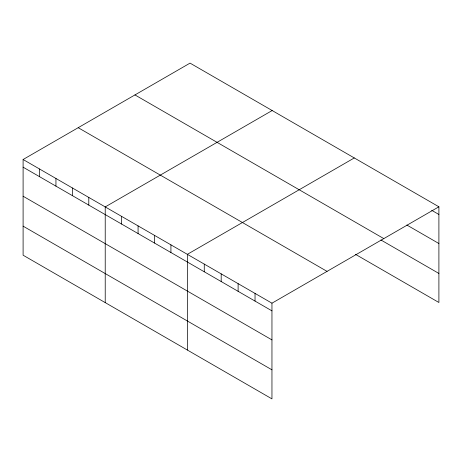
<?xml version="1.0" encoding="UTF-8"?>
<svg xmlns="http://www.w3.org/2000/svg" width="462" height="462" viewBox="0 0 462 462"><rect width="100%" height="100%" fill="white"/><g stroke="black" fill="none" stroke-linecap="round" stroke-linejoin="round"><path stroke-width="0.69" d="M23.1 159.505L271.956 303.182L271.956 398.879L23.1 255.203L23.1 159.505L190.044 63.121L438.9 206.797L438.9 302.494L355.497 254.343M272.164 110.534L105.221 206.918L105.221 302.616M354.29 157.946L187.347 254.331L187.347 350.029M271.956 303.182L438.9 206.797M431.647 210.285L438.9 214.472M406.866 225.029L438.9 243.52M134.95 94.929L383.807 238.606M380.879 239.951L438.9 273.446M78.194 127.697L327.05 271.373M23.1 167.18L271.956 310.857M23.1 196.229L271.956 339.905M23.1 226.155L271.956 369.831M255.036 293.41L255.036 301.085M238.115 283.639L238.115 291.314M221.188 273.874L221.188 281.549M204.268 264.102L204.268 271.777M170.923 244.848L170.923 252.523M154.499 235.366L154.499 243.041M138.074 225.883L138.074 233.558M121.65 216.401L121.65 224.076M88.796 197.436L88.796 205.111M72.372 187.953L72.372 195.628M55.948 178.471L55.948 186.146M39.524 168.988L39.524 176.663"/></g></svg>
